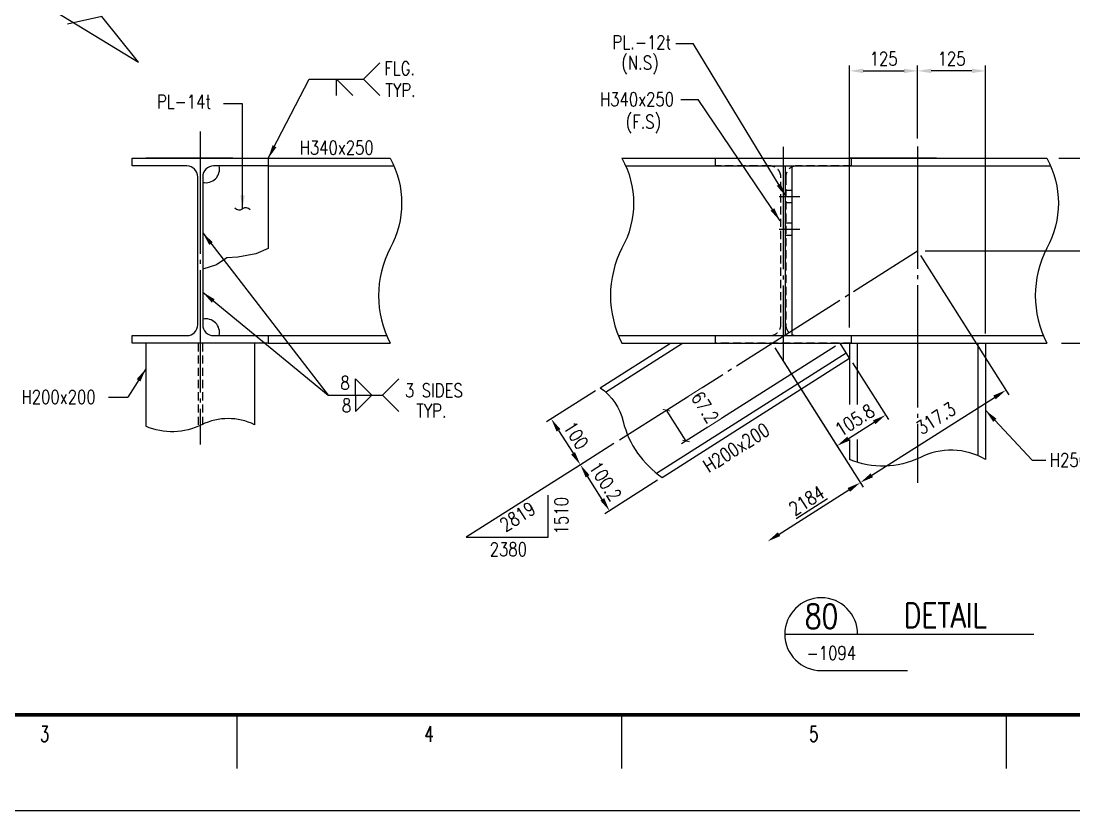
# Model space of a CAD drawing. Header units: millimetres. Extents: x 0 to 232280, y -26939 to 23794.
# Drawn here: x 154169 to 161915, y -26898 to -21089 of the extents above; entities that cross this region are included whole.
import ezdxf
from ezdxf.enums import TextEntityAlignment as Align

# ---------------------------------------------------------------- set-up
doc = ezdxf.new("R2010")
doc.units = ezdxf.units.MM
doc.header["$LTSCALE"] = 30
doc.linetypes.add('JNK-CENTER', pattern=[34, 30, -1.5, 1, -1.5])
doc.linetypes.add('JNK-HIDDEN', pattern=[3, 2, -1])
for name, color, linetype in [('CEN-R', 1, 'JNK-CENTER'), ('CON-C', 4, 'Continuous'), ('CON-G', 3, 'Continuous'), ('CON-W', 7, 'Continuous'), ('CON-Y', 2, 'Continuous'), ('Dim-W', 7, 'Continuous'), ('HID-Y', 2, 'JNK-HIDDEN'), ('STL-OBJT', 7, 'Continuous'), ('TXT-Y', 2, 'Continuous')]:
    doc.layers.add(name, color=color, linetype=linetype)
doc.layers.add('CONT-G', color=3, linetype='Continuous', lineweight=25)
doc.styles.add('ROMANS', font='ROMANS.shx', dxfattribs={"width": 0.8})
doc.styles.add('SIMPLEX', font='simplex.shx', dxfattribs={"width": 0.8})
doc.dimstyles.new('DIM40', dxfattribs={"dimscale": 40, "dimtxt": 2.5, "dimasz": 2.5, "dimexe": 1, "dimexo": 1, "dimgap": 1, "dimtad": 1, "dimdec": 0, "dimdsep": 46, "dimtxsty": 'SIMPLEX', "dimcen": 0, "dimclrd": 7, "dimclre": 7, "dimclrt": 2, "dimadec": 1, "dimazin": 2, "dimtfac": 1, "dimtdec": 0, "dimtix": 1, "dimtmove": 2, "dimatfit": 2, "dimfxl": 1, "dimtolj": 1, "dimtzin": 0, "dimarcsym": 1})
doc.dimstyles.new('DIM40x4', dxfattribs={"dimscale": 40, "dimtxt": 2.5, "dimasz": 2.5, "dimexe": 1, "dimexo": 1, "dimgap": 1, "dimtad": 1, "dimdec": 1, "dimlfac": 0.25, "dimdsep": 46, "dimtxsty": 'SIMPLEX', "dimcen": 2.5, "dimclrd": 7, "dimclre": 7, "dimclrt": 2, "dimadec": 1, "dimazin": 2, "dimtfac": 1, "dimtdec": 1, "dimtmove": 2, "dimatfit": 3, "dimfxl": 1, "dimtfill": 1, "dimtolj": 1, "dimtzin": 0, "dimarcsym": 1})

# ---------------------------------------------------------------- blocks, each defined once
blk = doc.blocks.new('TITLE')
at = {"color": 7}
for p, q in [((240.49, 17.68), (240.49, 7.78)), ((311.22, 17.68), (311.22, 7.78)), ((381.95, 17.68), (381.95, 7.78)), ((841, 0), (0, 0))]:
    blk.add_line(p, q, dxfattribs=at)
at = {"color": 7, "const_width": 0.707}
blk.add_lwpolyline([(28.29, 17.68), (823.67, 17.68)], dxfattribs=at)
at = {"color": 7, "style": 'ROMANS', "width": 0.7}
for s, p in [('3', (205.12, 14.15)), ('4', (275.85, 14.15)), ('5', (346.59, 14.15))]:
    blk.add_text(s, height=2.83, dxfattribs=at).set_placement(p, align=Align.MIDDLE)
blk = doc.blocks.new('SECTITLE')
at = {"layer": 'CON-G'}
for p, q in [((-1.7, 0), (44.1, 0)), ((5, -6.7), (20.86, -6.7))]:
    blk.add_line(p, q, dxfattribs=at)
blk.add_arc((5, 0), 6.7, 0, 270, dxfattribs=at)
at = {"layer": 'CON-C', "style": 'SIMPLEX', "width": 0.8}
for tag, p in [('A', (5.06, 1.04)), ('ELEVATION', (27.83, 1.22))]:
    blk.add_attdef(tag, text='', height=4.5, dxfattribs=at).set_placement(p, align=Align.CENTER)
at = {"layer": 'CON-Y', "style": 'SIMPLEX', "width": 0.8}
blk.add_attdef('SCALE', text='', height=2.5, dxfattribs=at).set_placement((44.9, -3.72), align=Align.RIGHT)
blk.add_attdef('H0000-0000', (1.54, -4.72), '', height=2.5, dxfattribs=at)
blk = doc.blocks.new('*D4443')
at = {"layer": 'DEFPOINTS', "color": 0, "ltscale": 0.5, "transparency": 16777216}
for p in [(161762.4, -22098.6), (162705.6, -22098.6), (160779.2, -22778.6)]:
    blk.add_point(p, dxfattribs=at)
at = {"layer": 'Dim-W', "color": 7, "lineweight": -2, "ltscale": 0.5, "transparency": 16777216}
for p, q in [((161802.4, -22098.6), (162745.6, -22098.6)), ((162705.6, -22678.6), (162705.6, -22198.6)), ((160819.2, -22778.6), (162745.6, -22778.6))]:
    blk.add_line(p, q, dxfattribs=at)
at = {"layer": 'Dim-W', "color": 7, "ltscale": 0.5, "transparency": 16777216}
for points in [[(162688.9, -22198.6), (162722.3, -22198.6), (162705.6, -22098.6)], [(162688.9, -22678.6), (162722.3, -22678.6), (162705.6, -22778.6)]]:
    blk.add_solid(points, dxfattribs=at)
at = {"layer": 'Dim-W', "color": 2, "ltscale": 0.5, "transparency": 16777216, "insert": (162615.6, -22438.6), "char_height": 100, "attachment_point": 5, "rotation": 90, "style": 'SIMPLEX', "bg_fill": 3, "box_fill_scale": 1.1, "bg_fill_color": 256, "bg_fill_true_color": 13158600, "bg_fill_transparency": 0}
blk.add_mtext('\\A1;170', dxfattribs=at)
blk = doc.blocks.new('*D4444')
at = {"layer": 'DEFPOINTS', "color": 0, "ltscale": 0.5, "transparency": 16777216}
for p in [(162365.1, -22778.6), (162705.6, -22778.6), (161783.9, -23458.6)]:
    blk.add_point(p, dxfattribs=at)
at = {"layer": 'Dim-W', "color": 7, "lineweight": -2, "ltscale": 0.5, "transparency": 16777216}
for p, q in [((162405.1, -22778.6), (162745.6, -22778.6)), ((162705.6, -23358.6), (162705.6, -22878.6)), ((161823.9, -23458.6), (162745.6, -23458.6))]:
    blk.add_line(p, q, dxfattribs=at)
at = {"layer": 'Dim-W', "color": 7, "ltscale": 0.5, "transparency": 16777216}
for points in [[(162688.9, -22878.6), (162722.3, -22878.6), (162705.6, -22778.6)], [(162688.9, -23358.6), (162722.3, -23358.6), (162705.6, -23458.6)]]:
    blk.add_solid(points, dxfattribs=at)
at = {"layer": 'Dim-W', "color": 2, "ltscale": 0.5, "transparency": 16777216, "insert": (162615.6, -23118.6), "char_height": 100, "attachment_point": 5, "rotation": 90, "style": 'SIMPLEX', "bg_fill": 3, "box_fill_scale": 1.1, "bg_fill_color": 256, "bg_fill_true_color": 13158600, "bg_fill_transparency": 0}
blk.add_mtext('\\A1;170', dxfattribs=at)
blk = doc.blocks.new('*D4449')
at = {"layer": 'DEFPOINTS', "color": 0, "ltscale": 0.5, "transparency": 16777216}
for p in [(159692.8, -23458.6), (160264.6, -23569.5), (160529.1, -23986.5)]:
    blk.add_point(p, dxfattribs=at)
at = {"layer": 'Dim-W', "color": 7, "lineweight": -2, "ltscale": 0.5, "transparency": 16777216}
for p, q in [((159714.2, -23492.3), (160193.1, -24247.1)), ((160286, -23603.3), (160550.6, -24020.3)), ((160256.1, -24159.7), (160444.7, -24040.1))]:
    blk.add_line(p, q, dxfattribs=at)
at = {"layer": 'Dim-W', "color": 7, "ltscale": 0.5, "transparency": 16777216}
for points in [[(160435.8, -24026), (160453.6, -24054.1), (160529.1, -23986.5)], [(160247.1, -24145.7), (160265, -24173.8), (160171.6, -24213.3)]]:
    blk.add_solid(points, dxfattribs=at)
at = {"layer": 'Dim-W', "color": 2, "ltscale": 0.5, "transparency": 16777216, "insert": (160302.2, -24023.9), "char_height": 100, "attachment_point": 5, "rotation": 32.39324, "style": 'SIMPLEX', "bg_fill": 3, "box_fill_scale": 1.1, "bg_fill_color": 256, "bg_fill_true_color": 13158600, "bg_fill_transparency": 0}
blk.add_mtext('\\A1;105.8', dxfattribs=at)
blk = doc.blocks.new('*D4450')
at = {"layer": 'DEFPOINTS', "color": 0, "ltscale": 0.5, "transparency": 16777216}
for p in [(160764.6, -22778.6), (159714.2, -23492.3), (161414.9, -23803.5)]:
    blk.add_point(p, dxfattribs=at)
at = {"layer": 'Dim-W', "color": 7, "lineweight": -2, "ltscale": 0.5, "transparency": 16777216}
for p, q in [((160786, -22812.3), (161436.3, -23837.3)), ((159735.6, -23526.1), (160364.5, -24517.3)), ((160427.5, -24430), (161330.4, -23857.1))]:
    blk.add_line(p, q, dxfattribs=at)
at = {"layer": 'Dim-W', "color": 7, "ltscale": 0.5, "transparency": 16777216}
for points in [[(161321.5, -23843), (161339.3, -23871.2), (161414.9, -23803.5)], [(160418.6, -24415.9), (160436.4, -24444), (160343.1, -24483.5)]]:
    blk.add_solid(points, dxfattribs=at)
at = {"layer": 'Dim-W', "color": 2, "ltscale": 0.5, "transparency": 16777216, "insert": (160898.4, -24010.3), "char_height": 100, "attachment_point": 5, "rotation": 32.39324, "style": 'SIMPLEX', "bg_fill": 3, "box_fill_scale": 1.1, "bg_fill_color": 256, "bg_fill_true_color": 13158600, "bg_fill_transparency": 0}
blk.add_mtext('\\A1;317.3', dxfattribs=at)
blk = doc.blocks.new('*D4451')
at = {"layer": 'DEFPOINTS', "color": 0, "ltscale": 0.5, "transparency": 16777216}
for p in [(160343.1, -24483.5), (160343.1, -24483.5), (159661, -24916.2)]:
    blk.add_point(p, dxfattribs=at)
at = {"layer": 'Dim-W', "color": 7, "lineweight": -2, "ltscale": 0.5, "transparency": 16777216}
blk.add_line((159745.5, -24862.7), (160258.6, -24537.1), dxfattribs=at)
at = {"layer": 'Dim-W', "color": 7, "ltscale": 0.5, "transparency": 16777216}
for points in [[(160249.7, -24523), (160267.6, -24551.2), (160343.1, -24483.5)], [(159736.5, -24848.6), (159754.4, -24876.7), (159661, -24916.2)]]:
    blk.add_solid(points, dxfattribs=at)
at = {"layer": 'Dim-W', "color": 2, "ltscale": 0.5, "transparency": 16777216, "insert": (159948.5, -24615.4), "char_height": 100, "attachment_point": 5, "rotation": 32.39324, "style": 'SIMPLEX', "bg_fill": 3, "box_fill_scale": 1.1, "bg_fill_color": 256, "bg_fill_true_color": 13158600, "bg_fill_transparency": 0}
blk.add_mtext('\\A1;\\L2184', dxfattribs=at)
blk = doc.blocks.new('*D4452')
at = {"layer": 'DEFPOINTS', "color": 0, "ltscale": 0.5, "transparency": 16777216}
for p in [(158429.9, -23786.1), (158563.9, -24174.8), (158283.6, -24352.6)]:
    blk.add_point(p, dxfattribs=at)
at = {"layer": 'Dim-W', "color": 7, "lineweight": -2, "ltscale": 0.5, "transparency": 16777216}
for p, q in [((158396.1, -23807.5), (158035.6, -24036.3)), ((158122.9, -24099.3), (158230.1, -24268.2)), ((158530.1, -24196.2), (158249.9, -24374))]:
    blk.add_line(p, q, dxfattribs=at)
at = {"layer": 'Dim-W', "color": 7, "ltscale": 0.5, "transparency": 16777216}
for points in [[(158137, -24090.4), (158108.8, -24108.2), (158069.3, -24014.9)], [(158244.1, -24259.2), (158216, -24277.1), (158283.6, -24352.6)]]:
    blk.add_solid(points, dxfattribs=at)
at = {"layer": 'Dim-W', "color": 2, "ltscale": 0.5, "transparency": 16777216, "insert": (158252.5, -24135.5), "char_height": 100, "attachment_point": 5, "rotation": 302.39324, "style": 'SIMPLEX', "bg_fill": 3, "box_fill_scale": 1.1, "bg_fill_color": 256, "bg_fill_true_color": 13158600, "bg_fill_transparency": 0}
blk.add_mtext('\\A1;100', dxfattribs=at)
blk = doc.blocks.new('*D4453')
at = {"layer": 'DEFPOINTS', "color": 0, "ltscale": 0.5, "transparency": 16777216}
for p in [(158283.6, -24352.6), (158283.6, -24352.6), (158885.4, -24445.4)]:
    blk.add_point(p, dxfattribs=at)
at = {"layer": 'Dim-W', "color": 7, "lineweight": -2, "ltscale": 0.5, "transparency": 16777216}
for p, q in [((158444.8, -24606.6), (158337.2, -24437.1)), ((158851.7, -24466.8), (158464.6, -24712.4))]:
    blk.add_line(p, q, dxfattribs=at)
at = {"layer": 'Dim-W', "color": 7, "ltscale": 0.5, "transparency": 16777216}
for points in [[(158351.3, -24428.1), (158323.1, -24446), (158283.6, -24352.6)], [(158458.8, -24597.6), (158430.7, -24615.5), (158498.3, -24691)]]:
    blk.add_solid(points, dxfattribs=at)
at = {"layer": 'Dim-W', "color": 2, "ltscale": 0.5, "transparency": 16777216, "insert": (158467, -24473.6), "char_height": 100, "attachment_point": 5, "rotation": 302.39324, "style": 'SIMPLEX', "bg_fill": 3, "box_fill_scale": 1.1, "bg_fill_color": 256, "bg_fill_true_color": 13158600, "bg_fill_transparency": 0}
blk.add_mtext('\\A1;100.2', dxfattribs=at)
blk = doc.blocks.new('*D4454')
at = {"layer": 'DEFPOINTS', "color": 0, "ltscale": 0.5, "transparency": 16777216}
for p in [(160764.6, -21455.4), (160764.6, -21992.8), (160264.6, -23382.1)]:
    blk.add_point(p, dxfattribs=at)
at = {"layer": 'Dim-W', "color": 7, "lineweight": -2, "ltscale": 0.5, "transparency": 16777216}
for p, q in [((160264.6, -23342.1), (160264.6, -21415.4)), ((160364.6, -21455.4), (160664.6, -21455.4)), ((160764.6, -21952.8), (160764.6, -21415.4))]:
    blk.add_line(p, q, dxfattribs=at)
at = {"layer": 'Dim-W', "color": 7, "ltscale": 0.5, "transparency": 16777216}
for points in [[(160364.6, -21438.7), (160364.6, -21472.1), (160264.6, -21455.4)], [(160664.6, -21438.7), (160664.6, -21472.1), (160764.6, -21455.4)]]:
    blk.add_solid(points, dxfattribs=at)
at = {"layer": 'Dim-W', "color": 2, "ltscale": 0.5, "transparency": 16777216, "insert": (160514.6, -21365.4), "char_height": 100, "attachment_point": 5, "style": 'SIMPLEX', "bg_fill": 3, "box_fill_scale": 1.1, "bg_fill_color": 256, "bg_fill_true_color": 13158600, "bg_fill_transparency": 0}
blk.add_mtext('\\A1;125', dxfattribs=at)
blk = doc.blocks.new('*D4455')
at = {"layer": 'DEFPOINTS', "color": 0, "ltscale": 0.5, "transparency": 16777216}
for p in [(160764.6, -21455.4), (160764.6, -21992.8), (161264.6, -23427)]:
    blk.add_point(p, dxfattribs=at)
at = {"layer": 'Dim-W', "color": 7, "lineweight": -2, "ltscale": 0.5, "transparency": 16777216}
for p, q in [((160764.6, -21952.8), (160764.6, -21415.4)), ((161164.6, -21455.4), (160864.6, -21455.4)), ((161264.6, -23387), (161264.6, -21415.4))]:
    blk.add_line(p, q, dxfattribs=at)
at = {"layer": 'Dim-W', "color": 7, "ltscale": 0.5, "transparency": 16777216}
for points in [[(160864.6, -21438.7), (160864.6, -21472.1), (160764.6, -21455.4)], [(161164.6, -21438.7), (161164.6, -21472.1), (161264.6, -21455.4)]]:
    blk.add_solid(points, dxfattribs=at)
at = {"layer": 'Dim-W', "color": 2, "ltscale": 0.5, "transparency": 16777216, "insert": (161014.6, -21365.4), "char_height": 100, "attachment_point": 5, "style": 'SIMPLEX', "bg_fill": 3, "box_fill_scale": 1.1, "bg_fill_color": 256, "bg_fill_true_color": 13158600, "bg_fill_transparency": 0}
blk.add_mtext('\\A1;125', dxfattribs=at)
blk = doc.blocks.new('_ArchTick')
at = {"color": 0, "linetype": 'ByBlock', "const_width": 0.15}
blk.add_lwpolyline([(-0.5, -0.5), (0.5, 0.5)], dxfattribs=at)
blk = doc.blocks.new('*D4456')
at = {"layer": 'DEFPOINTS', "color": 0, "ltscale": 0.5, "transparency": 16777216}
for p in [(160194.2, -23458.6), (158916.9, -23950.8), (158916.9, -23950.8)]:
    blk.add_point(p, dxfattribs=at)
at = {"layer": 'Dim-W', "color": 7, "lineweight": -2, "ltscale": 0.5, "transparency": 16777216}
for p, q in [((160160.4, -23480), (159027, -24199.1)), ((159060.8, -24177.6), (158916.9, -23950.8))]:
    blk.add_line(p, q, dxfattribs=at)
at = {"layer": 'Dim-W', "color": 7, "lineweight": -2, "ltscale": 0.5, "transparency": 16777216, "xscale": 40, "yscale": 40, "zscale": 40}
for p, rotation in [((158916.9, -23950.8), 122.3932388974332), ((159060.8, -24177.6), 302.3932388974332)]:
    blk.add_blockref('_ArchTick', p, dxfattribs=dict(at, rotation=rotation))
at = {"layer": 'Dim-W', "color": 2, "ltscale": 0.5, "transparency": 16777216, "insert": (159200, -23930.3), "char_height": 100, "attachment_point": 5, "rotation": 302.39324, "style": 'SIMPLEX', "bg_fill": 3, "box_fill_scale": 1.1, "bg_fill_color": 256, "bg_fill_true_color": 13158600, "bg_fill_transparency": 0}
blk.add_mtext('\\A1;67.2', dxfattribs=at)

msp = doc.modelspace()

# ---------------------------------------------------------------- linework, layer by layer
for p, q in [((156489.38, -21636.27), (156489.38, -21516.27)), ((156489.38, -21516.27), (156609.38, -21636.27)), ((156628.51, -23839.8), (156628.51, -23719.8)), ((156628.51, -23719.8), (156748.51, -23839.8)), ((156628.51, -23839.8), (156628.51, -23959.8)), ((156628.51, -23959.8), (156748.51, -23839.8))]:
    msp.add_line(p, q)
at = {"layer": 'CEN-R'}
for p, q in [((155487.13, -21900.58), (155487.13, -24203.5)), ((159776.57, -22014.45), (159776.57, -23582.16)), ((159745.11, -22378.57), (159898.05, -22378.57)), ((159745.11, -22618.57), (159898.05, -22618.57))]:
    msp.add_line(p, q, dxfattribs=at)
at = {"layer": 'CON-C'}
msp.add_lwpolyline([(151658.22, -20607.82), (153744.41, -20607.82), (155033.48, -21391.98), (154763.47, -21054.34), (154511.35, -21112.91)], dxfattribs=at)
at = {"layer": 'CON-G'}
for p, q in [((155727.43, -22098.57), (155087.43, -22098.57)), ((155987.43, -22098.57), (156883.71, -22098.57)), ((155987.43, -22098.57), (155987.43, -22154.57)), ((158589.57, -22098.57), (161714.91, -22098.57)), ((155987.43, -22154.57), (156911.39, -22154.57)), ((155987.43, -22154.57), (155987.43, -22761.81)), ((158617.25, -22154.57), (161742.59, -22154.57)), ((155087.13, -23458.57), (155087.13, -24069.66)), ((155887.13, -23458.57), (155887.13, -24057.9)), ((155987.43, -23402.57), (156857.81, -23402.57)), ((155987.43, -23402.57), (155987.43, -23458.57)), ((155987.43, -23458.57), (156883.71, -23458.57)), ((155987.43, -23458.57), (156883.71, -23458.57)), ((158429.89, -23786.11), (158946.14, -23458.57)), ((158469.77, -23817.65), (159035.73, -23458.57)), ((158563.67, -23402.57), (161689.01, -23402.57)), ((158589.57, -23458.57), (161714.91, -23458.57)), ((158589.57, -23458.57), (161714.91, -23458.57)), ((158843.52, -24414.26), (160238.86, -23528.98)), ((158884.77, -24444.93), (160264.57, -23569.51))]:
    msp.add_line(p, q, dxfattribs=at)
msp.add_lwpolyline([(154987.43, -23458.57), (154987.43, -23402.57), (155389.43, -23402.57, 0.4142136), (155469.43, -23322.57), (155469.43, -22234.57, 0.4142136), (155389.43, -22154.57), (154987.43, -22154.57), (154987.43, -22098.57), (155987.43, -22098.57), (155987.43, -22154.57), (155585.43, -22154.57, 0.4142136), (155505.43, -22234.57), (155505.43, -23322.57, 0.4142136), (155585.43, -23402.57), (155987.43, -23402.57), (155987.43, -23458.57)], format="xyb", close=True, dxfattribs=at)
for centre, start, end in [((155528.86, -22178), 256.448777, 13.551223), ((155528.86, -23379.14), 346.448777, 103.551223)]:
    msp.add_arc(centre, 100, start, end, dxfattribs=at)
at = {"layer": 'CON-W'}
for p, q in [((156809.38, -21396.27), (156689.38, -21516.27)), ((156289.38, -21516.27), (156689.38, -21516.27)), ((156689.38, -21516.27), (156809.38, -21636.27)), ((156948.51, -23719.8), (156828.51, -23839.8)), ((156428.51, -23839.8), (156828.51, -23839.8)), ((156828.51, -23839.8), (156948.51, -23959.8)), ((161607.89, -24318.43), (161707.89, -24318.43))]:
    msp.add_line(p, q, dxfattribs=at)
for points in [[(156883.71, -22098.57, -0.2579286), (156883.71, -22758.57, 0.2412572), (156883.71, -23458.57)], [(158589.57, -22098.57, -0.2579286), (158589.57, -22758.57, 0.2412572), (158589.57, -23458.57)], [(161714.91, -22098.57, -0.2579286), (161714.91, -22758.57, 0.2412572), (161714.91, -23458.57)], [(158429.89, -23786.11, -0.1859105), (158598.08, -24034.67, 0.1809826), (158885.44, -24445.4)], [(155887.13, -24057.9, 0.2329472), (155498.26, -24057.91, -0.2205751), (155087.13, -24069.66)]]:
    msp.add_lwpolyline(points, format="xyb", dxfattribs=at)
at = {"layer": 'CONT-G'}
msp.add_line((160904.57, -22098.57), (160264.57, -22098.57), dxfattribs=at)
at = {"layer": 'Dim-W', "ltscale": 0.5}
for p, q in [((158986.22, -21254.9), (159113.65, -21254.9)), ((159021.86, -21666.08), (159149.3, -21666.08)), ((154812.06, -23854.79), (154954.44, -23854.79))]:
    msp.add_line(p, q, dxfattribs=at)
for points in [[(155987.43, -22761.81), (155895.28, -22801.02), (155763.32, -22826.46), (155682.29, -22831.09), (155605.89, -22881.98), (155505.43, -22914.24)], [(158283.64, -24352.61), (157442.93, -24886), (158045.82, -24886), (158045.82, -24575.72)]]:
    msp.add_lwpolyline(points, dxfattribs=at)
for centre, start, end in [((155774.1, -22437.94), 217.355896, 307.355896), ((155822.83, -22501.77), 37.355896, 127.355896)]:
    msp.add_arc(centre, 40.15, start, end, dxfattribs=at)
at = {"layer": 'HID-Y'}
for p, q in [((159792.57, -22332.57), (159840.57, -22332.57)), ((159792.57, -22424.57), (159840.57, -22424.57)), ((159792.57, -22572.57), (159840.57, -22572.57)), ((159792.57, -22664.57), (159840.57, -22664.57)), ((155471.13, -23458.57), (155471.13, -24070.42)), ((155503.13, -23458.57), (155503.13, -24055.54))]:
    msp.add_line(p, q, dxfattribs=at)
msp.add_lwpolyline([(159276.57, -23458.57), (159276.57, -23402.57), (159678.57, -23402.57, 0.4142136), (159758.57, -23322.57), (159758.57, -22234.57, 0.4142136), (159678.57, -22154.57), (159276.57, -22154.57), (159276.57, -22098.57), (160276.57, -22098.57), (160276.57, -22154.57), (159874.57, -22154.57, 0.4142136), (159794.57, -22234.57), (159794.57, -23322.57, 0.4142136), (159874.57, -23402.57), (160276.57, -23402.57), (160276.57, -23458.57)], format="xyb", close=True, dxfattribs=at)

# ---------------------------------------------------------------- block references
at = {"linetype": 'ByBlock', "xscale": 39.99999999599994, "yscale": 39.99999999599994, "zscale": 39.99999999599994}
msp.add_blockref('TITLE', (146137.22, -26898.29), dxfattribs=at)
at = {"layer": 'CON-W'}
ref = msp.add_blockref('SECTITLE', (159855.48, -25598.4), dxfattribs=dict(at, xscale=40, yscale=40, zscale=40))
ref.add_attrib('H0000-0000', '-1094', (159948.69, -25787.2), dxfattribs={"layer": 'CON-Y', "height": 100, "style": 'SIMPLEX', "width": 0.8})
ref.add_attrib('A', '80', dxfattribs={"layer": 'CON-C', "height": 180, "style": 'SIMPLEX', "width": 0.8}).set_placement((160057.88, -25556.8), align=Align.CENTER)
ref.add_attrib('ELEVATION', 'DETAIL', dxfattribs={"layer": 'CON-C', "height": 180, "style": 'SIMPLEX', "width": 0.8}).set_placement((160968.68, -25549.6), align=Align.CENTER)

# ---------------------------------------------------------------- texts
at = {"layer": 'CON-W', "color": 2, "style": 'SIMPLEX', "width": 0.8}
for s, p in [('8', (156518.51, -23799.8)), ('8', (156529.52, -23966.19)), ('H250x250', (161736.84, -24366.78))]:
    msp.add_text(s, height=100, dxfattribs=at).set_placement(p)
at = {"layer": 'CON-Y', "style": 'SIMPLEX', "width": 0.8}
for s, p in [('PL.-12t', (158735.7, -21294.67)), ('H340x250', (158700.28, -21713.95))]:
    msp.add_text(s, height=100, dxfattribs=at).set_placement(p, align=Align.CENTER)
for s, p in [('H200x200', (154172.53, -23903.22)), ('2380', (157616.53, -25023.78))]:
    msp.add_text(s, height=100, dxfattribs=at).set_placement(p)
msp.add_text('1510', height=100, rotation=90, dxfattribs=at).set_placement((158194.22, -24864.21))
at = {"layer": 'Dim-W', "color": 2, "insert": (157821.63, -24733.52), "char_height": 100, "attachment_point": 5, "rotation": 32.393239, "style": 'SIMPLEX'}
msp.add_mtext('2819', dxfattribs=at)
at = {"layer": 'TXT-Y', "width": 0.8}
for s, style, p in [('(N.S)', 'ROMANS', (158584.91, -21395.66)), ('FLG.', 'SIMPLEX', (156841.51, -21436.26)), ('TYP.', 'SIMPLEX', (156849.81, -21597.07)), ('PL-14t', 'ROMANS', (155169.1, -21681.02)), ('(F.S)', 'ROMANS', (158616.74, -21829.33)), ('3 SIDES', 'SIMPLEX', (156993.19, -23805.47)), ('TYP.', 'SIMPLEX', (157076.59, -23955.35))]:
    msp.add_text(s, height=100, dxfattribs=dict(at, style=style)).set_placement(p, align=Align.MIDDLE_LEFT)
at = {"layer": 'TXT-Y', "color": 2, "style": 'SIMPLEX', "width": 0.8}
msp.add_text('H340x250', height=100, dxfattribs=at).set_placement((156218.34, -22069.31))

# ---------------------------------------------------------------- leaders
at = {"layer": 'CON-W'}
for points in [[(159794.57, -22377.77), (159113.65, -21254.9)], [(155987.43, -22098.57), (156289.38, -21516.27)], [(159752.57, -22557.45), (159149.3, -21666.08)], [(155505.43, -22646.52), (156428.51, -23839.8)], [(155505.43, -23083.94), (156428.51, -23839.8)], [(155087.13, -23647.08), (154954.44, -23854.79)]]:
    msp.add_leader(points, dimstyle='DIM40x4', dxfattribs=at)
at = {"layer": 'STL-OBJT'}
msp.add_leader([(155798.47, -22469.85), (155798.47, -21698.73), (155658.47, -21698.73)], dimstyle='DIM40', dxfattribs=at)

# ---------------------------------------------------------------- next in the draw order: dimensions: what is measured, and where the dimension line sits
at = {"layer": 'Dim-W', "ltscale": 0.5}
dim = msp.add_linear_dim(base=(162705.58, -22098.57), p1=(160779.23, -22778.57), p2=(161762.45, -22098.57), angle=90, dimstyle='DIM40x4', dxfattribs=at)
dim.commit()
dim.dimension.update_dxf_attribs({"geometry": '*D4443', "text_midpoint": (162615.58, -22438.57)})

# ---------------------------------------------------------------- next in the draw order: linework, layer by layer
at = {"layer": 'CEN-R'}
msp.add_line((158571.49, -24169.98), (160764.57, -22778.57), dxfattribs=at)

# ---------------------------------------------------------------- next in the draw order: dimensions: what is measured, and where the dimension line sits
at = {"layer": 'Dim-W', "ltscale": 0.5}
dim = msp.add_linear_dim(base=(162705.58, -22778.57), p1=(161783.88, -23458.57), p2=(162365.13, -22778.57), angle=90, dimstyle='DIM40x4', dxfattribs=at)
dim.commit()
dim.dimension.update_dxf_attribs({"geometry": '*D4444', "text_midpoint": (162615.58, -23118.57)})

# ---------------------------------------------------------------- next in the draw order: dimensions: what is measured, and where the dimension line sits
for base, p1, p2, angle, picture, middle in [((160529.13, -23986.5), (159692.78, -23458.57), (160264.57, -23569.51), 32.393239, '*D4449', (160302.17, -24023.92)), ((158283.64, -24352.61), (158429.89, -23786.11), (158563.89, -24174.8), 302.393239, '*D4452', (158252.49, -24135.52))]:
    dim = msp.add_linear_dim(base=base, p1=p1, p2=p2, angle=angle, dimstyle='DIM40x4', dxfattribs=at)
    dim.commit()
    dim.dimension.update_dxf_attribs({"geometry": picture, "text_midpoint": middle})

# ---------------------------------------------------------------- next in the draw order: texts
at = {"layer": 'Dim-W', "color": 2, "style": 'SIMPLEX', "width": 0.8}
msp.add_text('H200x200', height=100, rotation=32.393239, dxfattribs=at).set_placement((159226.91, -24415.12))

# ---------------------------------------------------------------- next in the draw order: dimensions: what is measured, and where the dimension line sits
at = {"layer": 'Dim-W', "ltscale": 0.5}
dim = msp.add_linear_dim(base=(161414.86, -23803.52), p1=(159714.21, -23492.35), p2=(160764.57, -22778.57), angle=32.393239, dimstyle='DIM40x4', dxfattribs=at)
dim.commit()
dim.dimension.update_dxf_attribs({"geometry": '*D4450', "text_midpoint": (160898.41, -24010.29), "dimtype": 160})
dim = msp.add_linear_dim(base=(158283.64, -24352.61), p1=(158885.44, -24445.4), p2=(158283.64, -24352.61), angle=302.393239, dimstyle='DIM40x4', dxfattribs=at)
dim.commit()
dim.dimension.update_dxf_attribs({"geometry": '*D4453', "text_midpoint": (158466.98, -24473.59)})

# ---------------------------------------------------------------- next in the draw order: linework, layer by layer
at = {"layer": 'CEN-R'}
msp.add_line((160764.57, -22012.21), (160764.57, -24485.9), dxfattribs=at)
at = {"layer": 'CON-G'}
for p, q in [((159792.57, -23402.57), (159792.57, -22154.57)), ((159840.57, -23402.57), (159840.57, -22154.57)), ((160264.57, -23569.51), (160194.19, -23458.57)), ((160264.57, -23458.57), (160264.57, -23909.22)), ((160320.57, -23458.57), (160320.57, -23909.22)), ((161208.57, -23458.57), (161208.57, -24285.34)), ((161264.57, -23458.57), (161264.57, -24313.3)), ((160264.57, -24167.18), (160264.57, -24313.3)), ((160320.57, -24167.18), (160320.57, -24333.76))]:
    msp.add_line(p, q, dxfattribs=at)
at = {"layer": 'CON-W'}
msp.add_lwpolyline([(161264.57, -24313.3, 0.2550891), (160780.73, -24300.96, -0.2138448), (160264.57, -24313.3, -0.2415798)], format="xyb", dxfattribs=at)

# ---------------------------------------------------------------- next in the draw order: dimensions: what is measured, and where the dimension line sits
at = {"layer": 'Dim-W', "ltscale": 0.5}
dim = msp.add_linear_dim(base=(160343.07, -24483.52), p1=(159661.03, -24916.25), p2=(160343.07, -24483.52), angle=32.393239, text='%%U2184', dimstyle='DIM40x4', dxfattribs=at)
dim.commit()
dim.dimension.update_dxf_attribs({"geometry": '*D4451', "text_midpoint": (159948.48, -24615.45)})

# ---------------------------------------------------------------- next in the draw order: leaders
at = {"layer": 'STL-OBJT'}
msp.add_leader([(161264.57, -23951.9), (161607.89, -24318.43)], dimstyle='DIM40x4', dxfattribs=at)

# ---------------------------------------------------------------- next in the draw order: dimensions: what is measured, and where the dimension line sits
at = {"layer": 'Dim-W', "ltscale": 0.5}
dim = msp.add_linear_dim(base=(160764.57, -21455.39), p1=(160264.57, -23382.13), p2=(160764.57, -21992.81), dimstyle='DIM40x4', dxfattribs=at)
dim.commit()
dim.dimension.update_dxf_attribs({"geometry": '*D4454', "text_midpoint": (160514.57, -21365.39)})
dim = msp.add_linear_dim(base=(158916.9, -23950.83), p1=(160194.19, -23458.57), p2=(158916.9, -23950.83), angle=302.393239, dimstyle='DIM40x4', override={"dimasz": 1, "dimblk1": 'ArchTick', "dimblk2": 'ArchTick', "dimsah": 1}, dxfattribs=at)
dim.commit()
dim.dimension.update_dxf_attribs({"geometry": '*D4456', "text_midpoint": (159199.95, -23930.31)})

# ---------------------------------------------------------------- next in the draw order: dimensions: what is measured, and where the dimension line sits
dim = msp.add_linear_dim(base=(160764.57, -21455.39), p1=(161264.57, -23426.99), p2=(160764.57, -21992.81), angle=180, dimstyle='DIM40x4', dxfattribs=at)
dim.commit()
dim.dimension.update_dxf_attribs({"geometry": '*D4455', "text_midpoint": (161014.57, -21365.39)})

doc.saveas('drawing.dxf')
